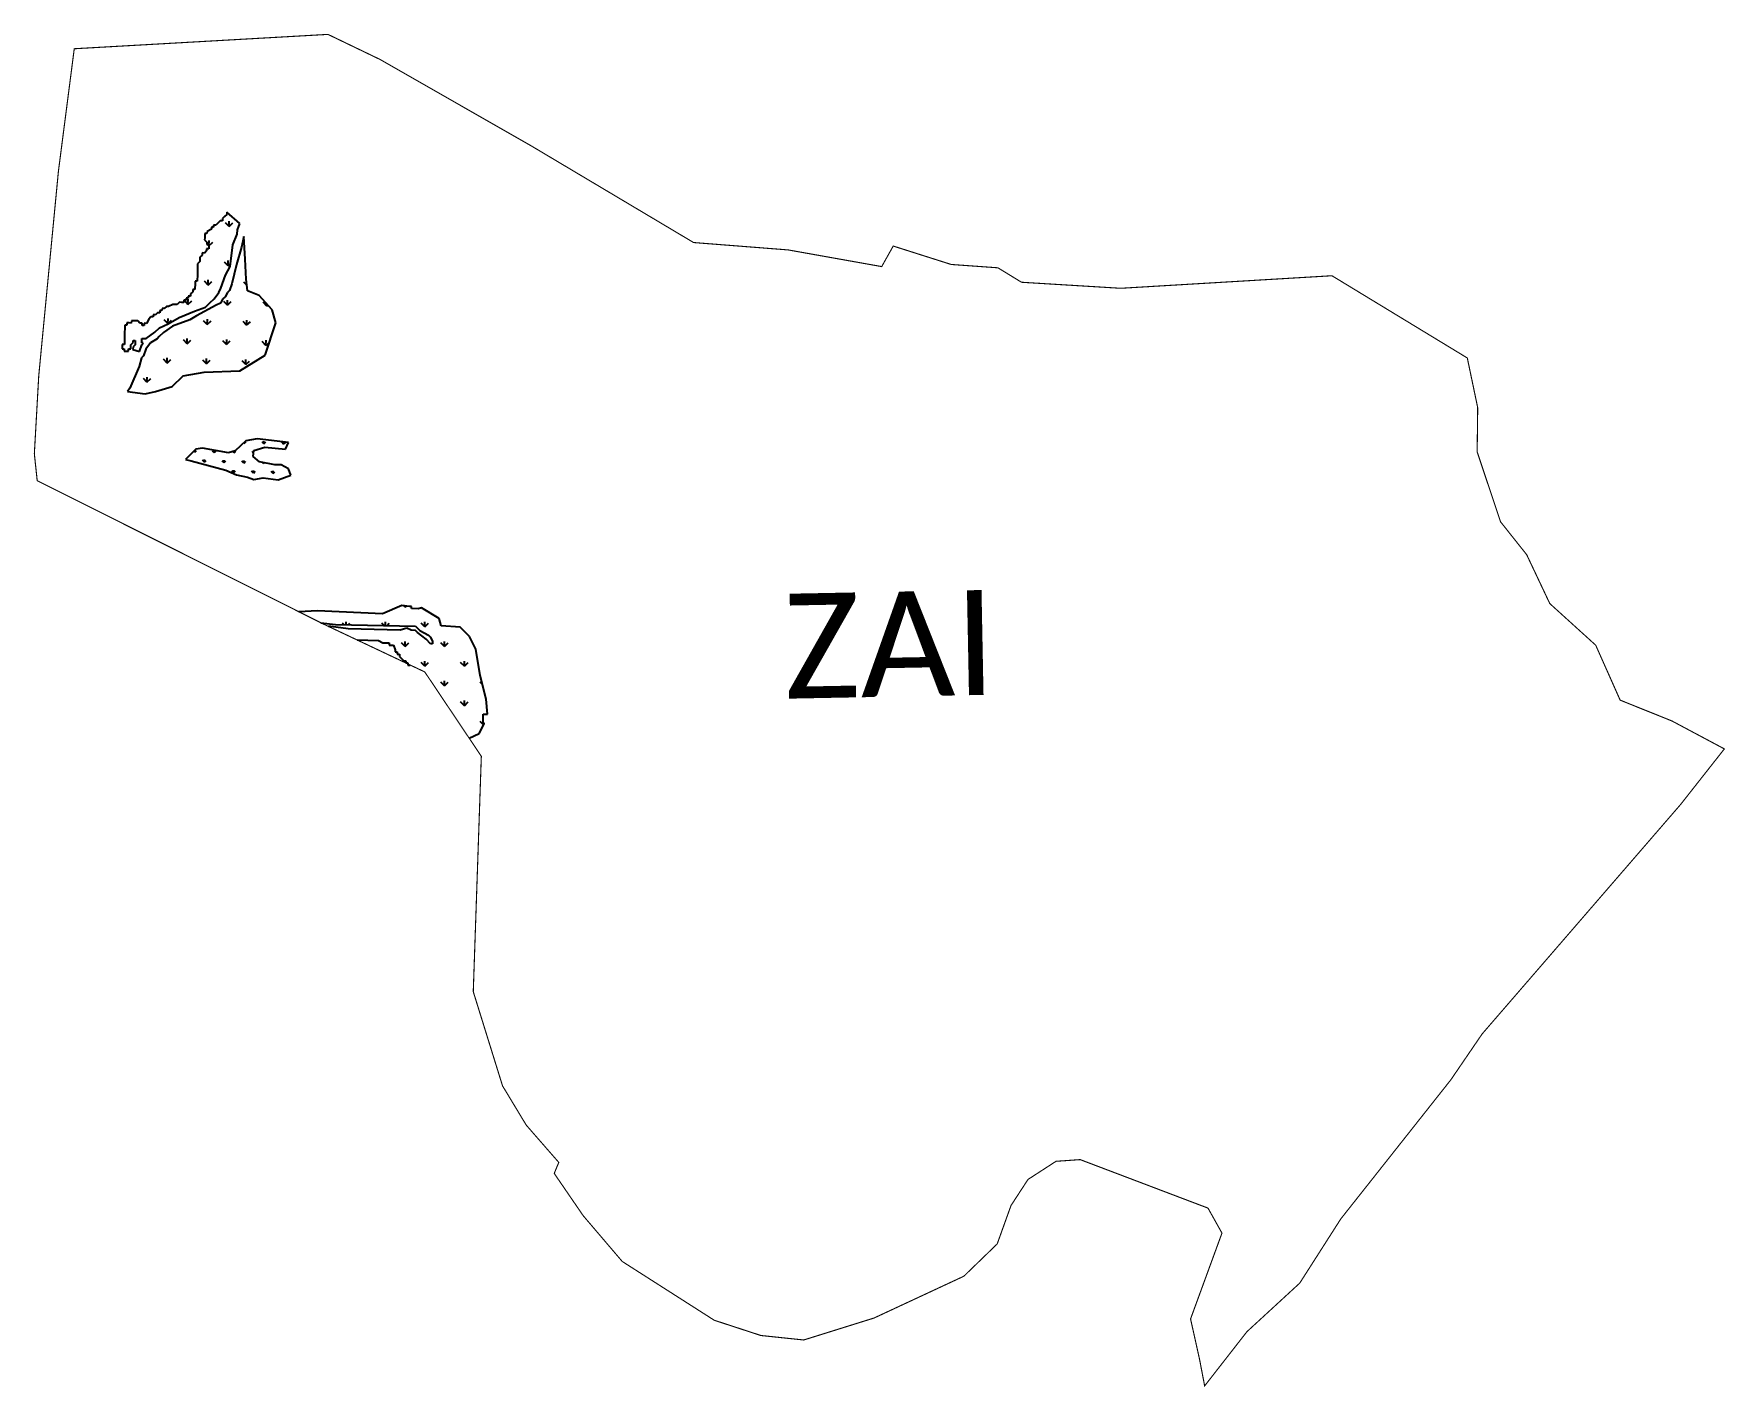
# Model space of a CAD drawing. Header units: metres. Extents: x 263450 to 266535, y 2225572 to 2228042.
import ezdxf

# ---------------------------------------------------------------- set-up
doc = ezdxf.new("R2010")
doc.units = ezdxf.units.M
doc.layers.add('MANGROOVES', color=112, linetype='Continuous')
doc.layers.add('VILLAGE NAME', color=250, linetype='Continuous')
doc.styles.get("Standard").update_dxf_attribs({"font": 'simplex.shx'})

msp = doc.modelspace()

# ---------------------------------------------------------------- linework, layer by layer
at = {"color": 3, "const_width": 2, "flags": 128}
msp.add_lwpolyline([(263523.4, 2228015.1), (263494.5, 2227791.5), (263458.6, 2227418.1), (263450.6, 2227275.8), (263455.8, 2227226.8), (263978, 2226965.1), (264162.9, 2226877.7), (264266.1, 2226723.7), (264251.4, 2226294.1), (264304.8, 2226122.2), (264348.1, 2226050.5), (264407.4, 2225982.5), (264399.1, 2225962.4), (264452, 2225885.2), (264523.2, 2225801.7), (264691.1, 2225694.4), (264776.1, 2225666.6), (264854.3, 2225658.4), (264982.7, 2225698.5), (265146.5, 2225774.8), (265207.3, 2225833.7), (265232.5, 2225903.8), (265263.5, 2225951.4), (265314.6, 2225984.5), (265358.7, 2225987.6), (265591.9, 2225899.1), (265617.4, 2225853.5), (265560.1, 2225696.8), (265576.3, 2225624), (265585.8, 2225574.6), (265662.9, 2225673.5), (265759.3, 2225762.2), (265834.2, 2225879.4), (266035, 2226133.3), (266092.1, 2226217), (266454.2, 2226635.8), (266534, 2226737.2), (266438.4, 2226788.2), (266343.9, 2226826.2), (266299.3, 2226926.5), (266215.5, 2227002.5), (266173.4, 2227091.6), (266125.7, 2227151.7), (266083, 2227279.3), (266084, 2227360), (266065, 2227450.7), (265818.1, 2227600.8), (265432.7, 2227577.9), (265251.7, 2227588.9), (265208.6, 2227615.3), (265123.3, 2227621.4), (265017.6, 2227655), (264996.6, 2227617.5), (264826.1, 2227647.9), (264653.4, 2227661.4), (264357.4, 2227837.7), (264081.4, 2227995.5), (263986.3, 2228041.3), (263523.4, 2228015.1)], dxfattribs=at)
at = {"layer": 'MANGROOVES'}
for p, q in [((263801.8, 2227712.7), (263797.8, 2227708.8)), ((263801.9, 2227716.7), (263801.8, 2227712.7)), ((263825.2, 2227696.4), (263801.9, 2227716.7)), ((263765.6, 2227681.8), (263765.5, 2227677.8)), ((263773.6, 2227685.6), (263765.6, 2227681.8)), ((263777.6, 2227689.5), (263773.6, 2227689.6)), ((263773.6, 2227689.6), (263773.6, 2227685.6)), ((263777.7, 2227693.4), (263777.6, 2227689.5)), ((263781.6, 2227693.3), (263777.7, 2227693.4)), ((263785.7, 2227697.2), (263781.6, 2227693.3)), ((263789.7, 2227701.1), (263785.7, 2227697.2)), ((263793.7, 2227701), (263789.7, 2227701.1)), ((263793.8, 2227705), (263793.7, 2227701)), ((263797.8, 2227708.8), (263793.8, 2227705)), ((263820.9, 2227676.7), (263821, 2227684.6)), ((263821, 2227684.6), (263825.2, 2227696.4)), ((263761.4, 2227670), (263761.3, 2227666.1)), ((263761.3, 2227666.1), (263765.2, 2227662)), ((263761.5, 2227677.9), (263761.4, 2227674)), ((263761.4, 2227674), (263761.4, 2227670)), ((263765.5, 2227677.8), (263761.5, 2227677.9)), ((263764.9, 2227650.2), (263764.8, 2227646.2)), ((263768.9, 2227650.1), (263764.9, 2227650.2)), ((263765.2, 2227662), (263765.1, 2227658.1)), ((263765.1, 2227658.1), (263769, 2227658)), ((263769, 2227658), (263768.9, 2227654)), ((263768.9, 2227654), (263768.9, 2227650.1)), ((263807.7, 2227617.6), (263812.5, 2227657.1)), ((263812.5, 2227657.1), (263820.9, 2227676.7)), ((263828.3, 2227652.8), (263819.7, 2227621.3)), ((263832.6, 2227672.5), (263828.3, 2227652.8)), ((263835.1, 2227631.3), (263832.6, 2227672.5)), ((263748.4, 2227618.8), (263748.3, 2227614.9)), ((263748.5, 2227622.8), (263748.4, 2227618.8)), ((263752.5, 2227626.7), (263748.5, 2227622.8)), ((263752.6, 2227630.6), (263752.5, 2227626.7)), ((263752.7, 2227634.6), (263752.6, 2227630.6)), ((263756.7, 2227638.5), (263752.7, 2227634.6)), ((263756.8, 2227642.4), (263756.7, 2227638.5)), ((263760.8, 2227642.3), (263756.8, 2227642.4)), ((263764.8, 2227646.2), (263760.8, 2227642.3)), ((263819.7, 2227621.3), (263811, 2227585.9)), ((263837.2, 2227594.4), (263835.1, 2227631.3)), ((263743.9, 2227591.2), (263743.8, 2227587.3)), ((263747.8, 2227591.2), (263743.9, 2227591.2)), ((263747.9, 2227595.1), (263747.8, 2227591.2)), ((263748, 2227599.1), (263747.9, 2227595.1)), ((263748.1, 2227603), (263748, 2227599.1)), ((263748.2, 2227607), (263748.1, 2227603)), ((263748.3, 2227610.9), (263748.2, 2227607)), ((263748.3, 2227614.9), (263748.3, 2227610.9)), ((263791.1, 2227578.4), (263799.5, 2227601.9)), ((263799.5, 2227601.9), (263807.7, 2227617.6)), ((263839.7, 2227573.3), (263837.2, 2227594.4)), ((263727.4, 2227559.9), (263727.3, 2227556)), ((263731.3, 2227559.8), (263727.4, 2227559.9)), ((263731.4, 2227563.8), (263731.3, 2227559.8)), ((263735.4, 2227563.7), (263731.4, 2227563.8)), ((263735.5, 2227567.7), (263735.4, 2227563.7)), ((263739.5, 2227571.5), (263735.5, 2227567.7)), ((263739.6, 2227575.5), (263739.5, 2227571.5)), ((263743.5, 2227575.4), (263739.6, 2227575.5)), ((263743.6, 2227579.4), (263743.5, 2227575.4)), ((263743.7, 2227583.3), (263743.6, 2227579.4)), ((263743.8, 2227587.3), (263743.7, 2227583.3)), ((263770.7, 2227551.1), (263778.8, 2227558.8)), ((263778.8, 2227558.8), (263787, 2227570.5)), ((263787, 2227570.5), (263791.1, 2227578.4)), ((263794.6, 2227558.5), (263790.5, 2227550.7)), ((263798.7, 2227562.4), (263794.6, 2227558.5)), ((263802.8, 2227570.2), (263798.7, 2227562.4)), ((263806.8, 2227574.1), (263802.8, 2227570.2)), ((263811, 2227585.9), (263806.8, 2227574.1)), ((263860.7, 2227564.5), (263839.7, 2227573.3)), ((263884.7, 2227538.5), (263860.7, 2227564.5)), ((263667.4, 2227529.5), (263667.3, 2227525.6)), ((263671.4, 2227529.4), (263667.4, 2227529.5)), ((263675.4, 2227533.3), (263671.4, 2227529.4)), ((263679.3, 2227533.2), (263675.4, 2227533.3)), ((263679.4, 2227537.2), (263679.3, 2227533.2)), ((263683.4, 2227537.1), (263679.4, 2227537.2)), ((263683.5, 2227541.1), (263683.4, 2227537.1)), ((263687.4, 2227541), (263683.5, 2227541.1)), ((263691.5, 2227544.8), (263687.4, 2227541)), ((263695.4, 2227544.8), (263691.5, 2227544.8)), ((263703.4, 2227548.6), (263695.4, 2227544.8)), ((263707.4, 2227548.5), (263703.4, 2227548.6)), ((263711.3, 2227548.4), (263707.4, 2227548.5)), ((263715.4, 2227552.3), (263711.3, 2227548.4)), ((263714.8, 2227524.6), (263742.7, 2227535.9)), ((263719.3, 2227552.2), (263715.4, 2227552.3)), ((263723.3, 2227552.1), (263719.3, 2227552.2)), ((263723.4, 2227556), (263723.3, 2227552.1)), ((263727.3, 2227556), (263723.4, 2227556)), ((263746.5, 2227527.9), (263734.5, 2227520.2)), ((263742.7, 2227535.9), (263762.7, 2227543.3)), ((263782.5, 2227546.9), (263746.5, 2227527.9)), ((263762.7, 2227543.3), (263770.7, 2227551.1)), ((263790.5, 2227550.7), (263782.5, 2227546.9)), ((263891, 2227514.8), (263884.7, 2227538.5)), ((263615.3, 2227499), (263615.2, 2227495)), ((263615.2, 2227495), (263615.2, 2227491)), ((263615.4, 2227502.9), (263615.3, 2227499)), ((263615.5, 2227506.9), (263615.4, 2227502.9)), ((263615.6, 2227510.8), (263615.5, 2227506.9)), ((263619.5, 2227510.7), (263615.6, 2227510.8)), ((263619.6, 2227514.7), (263619.5, 2227510.7)), ((263623.6, 2227514.6), (263619.6, 2227514.7)), ((263627.5, 2227514.5), (263623.6, 2227514.6)), ((263627.6, 2227518.5), (263627.5, 2227514.5)), ((263631.6, 2227518.4), (263627.6, 2227518.5)), ((263635.5, 2227518.3), (263631.6, 2227518.4)), ((263639.5, 2227518.2), (263635.5, 2227518.3)), ((263643.3, 2227514.2), (263639.5, 2227518.2)), ((263647.3, 2227514.1), (263643.3, 2227514.2)), ((263647.2, 2227510.2), (263647.3, 2227514.1)), ((263651.2, 2227510.1), (263647.2, 2227510.2)), ((263655.2, 2227513.9), (263651.2, 2227514)), ((263651.2, 2227514), (263651.2, 2227510.1)), ((263654.6, 2227486.3), (263670.7, 2227497.8)), ((263659.3, 2227521.8), (263655.2, 2227513.9)), ((263663.4, 2227525.6), (263659.3, 2227521.8)), ((263667.3, 2227525.6), (263663.4, 2227525.6)), ((263670.7, 2227497.8), (263678.8, 2227505.5)), ((263686.5, 2227497.5), (263678.4, 2227489.7)), ((263678.8, 2227505.5), (263694.8, 2227513.1)), ((263702.6, 2227509), (263686.5, 2227497.5)), ((263694.8, 2227513.1), (263714.8, 2227524.6)), ((263734.5, 2227520.2), (263702.6, 2227509)), ((263871.6, 2227456), (263891, 2227514.8)), ((263610.8, 2227471.3), (263610.7, 2227467.4)), ((263610.7, 2227467.4), (263614.7, 2227467.3)), ((263610.9, 2227475.3), (263610.8, 2227471.3)), ((263614.8, 2227475.2), (263610.9, 2227475.3)), ((263614.7, 2227467.3), (263614.6, 2227463.4)), ((263614.9, 2227479.2), (263614.8, 2227475.2)), ((263615, 2227483.1), (263614.9, 2227479.2)), ((263615.1, 2227487.1), (263615, 2227483.1)), ((263615.2, 2227491), (263615.1, 2227487.1)), ((263622.5, 2227463.2), (263622.6, 2227467.1)), ((263622.6, 2227467.1), (263626.5, 2227467.1)), ((263626.5, 2227467.1), (263626.6, 2227471)), ((263626.6, 2227471), (263626.7, 2227475)), ((263626.7, 2227475), (263630.7, 2227478.8)), ((263630.6, 2227470.9), (263630.5, 2227466)), ((263630.5, 2227466), (263642.3, 2227462.8)), ((263634.6, 2227474.8), (263630.6, 2227470.9)), ((263630.7, 2227478.8), (263630.8, 2227482.8)), ((263630.8, 2227482.8), (263634.8, 2227482.7)), ((263634.7, 2227478.8), (263634.6, 2227474.8)), ((263634.8, 2227482.7), (263634.7, 2227478.8)), ((263642.3, 2227462.8), (263646.5, 2227474.6)), ((263646.5, 2227478.5), (263646.7, 2227486.4)), ((263646.5, 2227474.6), (263649.2, 2227478.5)), ((263649.2, 2227478.5), (263646.5, 2227478.5)), ((263646.7, 2227486.4), (263654.6, 2227486.3)), ((263654.2, 2227466.5), (263650, 2227454.7)), ((263662.4, 2227478.2), (263654.2, 2227466.5)), ((263674.4, 2227485.8), (263662.4, 2227478.2)), ((263678.4, 2227489.7), (263674.4, 2227485.8)), ((263614.6, 2227463.4), (263618.5, 2227463.3)), ((263618.5, 2227463.3), (263622.5, 2227463.2)), ((263641.7, 2227435.1), (263625, 2227395.9)), ((263646, 2227450.8), (263641.7, 2227435.1)), ((263650, 2227454.7), (263646, 2227450.8)), ((263825.5, 2227427.3), (263871.6, 2227456)), ((263702, 2227398.9), (263722, 2227418.1)), ((263722, 2227418.1), (263760.2, 2227424.7)), ((263760.2, 2227424.7), (263825.5, 2227427.3)), ((263625, 2227395.9), (263620.3, 2227389.5)), ((263620.3, 2227389.5), (263652.6, 2227385.2)), ((263652.6, 2227385.2), (263671.4, 2227389.7)), ((263671.4, 2227389.7), (263702, 2227398.9)), ((263745.4, 2227284), (263726.6, 2227265.7)), ((263757.6, 2227286.3), (263745.4, 2227284)), ((263805.1, 2227277.5), (263757.6, 2227286.3)), ((263816.8, 2227281.3), (263805.1, 2227277.5)), ((263836.6, 2227299.3), (263816.8, 2227281.3)), ((263857, 2227303), (263836.6, 2227299.3)), ((263850.1, 2227270.6), (263851.2, 2227282.1)), ((263851.2, 2227282.1), (263871.1, 2227288)), ((263914.5, 2227296.4), (263857, 2227303)), ((263871.1, 2227288), (263908.9, 2227284.3)), ((263908.9, 2227284.3), (263914.5, 2227296.4)), ((263726.6, 2227265.7), (263737, 2227262.9)), ((263737, 2227262.9), (263799.9, 2227245.7)), ((263861.5, 2227260.9), (263850.1, 2227270.6)), ((263889.5, 2227255.6), (263861.5, 2227260.9)), ((263900.8, 2227255.4), (263889.5, 2227255.6)), ((263914.1, 2227248.5), (263900.8, 2227255.4)), ((263918.6, 2227236.9), (263914.1, 2227248.5)), ((263799.9, 2227245.7), (263819.5, 2227237.4)), ((263819.5, 2227237.4), (263839.2, 2227233)), ((263839.2, 2227233), (263851, 2227228.8)), ((263851, 2227228.8), (263868.1, 2227232)), ((263868.1, 2227232), (263895.5, 2227228.3)), ((263895.5, 2227228.3), (263918.6, 2227236.9)), ((263967.1, 2226989.5), (263933.4, 2226987.5)), ((264085.7, 2226984), (263967.1, 2226989.5)), ((264121.3, 2226999), (264085.7, 2226984)), ((264135, 2226997.3), (264121.3, 2226999)), ((264139, 2226997.2), (264135, 2226997.3)), ((264138.9, 2226993.2), (264139, 2226997.2)), ((264150.7, 2226993), (264138.9, 2226993.2)), ((264156.7, 2226994.8), (264150.7, 2226993)), ((264189, 2226975.4), (264156.7, 2226994.8)), ((264193.1, 2226961.8), (264189, 2226975.4)), ((263973.3, 2226967.5), (263999.8, 2226964.5)), ((263991.8, 2226960.7), (263987.1, 2226960.8)), ((264023.3, 2226956.1), (263991.8, 2226960.7)), ((263999.8, 2226964.5), (264146.1, 2226961.4)), ((264118.3, 2226954.1), (264023.3, 2226956.1)), ((264130.2, 2226957.8), (264118.3, 2226954.1)), ((264138.1, 2226953.7), (264130.2, 2226957.8)), ((264146, 2226953.5), (264138.1, 2226953.7)), ((264149.8, 2226949.5), (264146, 2226953.5)), ((264146.1, 2226961.4), (264153.9, 2226953.4)), ((264165.4, 2226937.3), (264149.8, 2226949.5)), ((264153.9, 2226953.4), (264169.5, 2226945.1)), ((264169.5, 2226945.1), (264173.4, 2226941.1)), ((264173.4, 2226941.1), (264177.2, 2226933.1)), ((264227.6, 2226959.5), (264193.1, 2226961.8)), ((264244.5, 2226942.1), (264227.6, 2226959.5)), ((264255.9, 2226919.5), (264244.5, 2226942.1)), ((264039.6, 2226936), (264078.3, 2226935.2)), ((264078.3, 2226935.2), (264086.1, 2226931)), ((264086.1, 2226931), (264098, 2226930.8)), ((264098, 2226930.8), (264097.9, 2226926.8)), ((264097.9, 2226926.8), (264105.8, 2226926.7)), ((264105.8, 2226926.7), (264108.9, 2226918.1)), ((264108.9, 2226918.1), (264108.9, 2226914.1)), ((264108.9, 2226918.1), (264108.9, 2226914.1)), ((264108.9, 2226914.1), (264112.8, 2226914.1)), ((264108.9, 2226914.1), (264112.8, 2226914.1)), ((264112.8, 2226914.1), (264112.8, 2226910.1)), ((264112.8, 2226914.1), (264112.8, 2226910.1)), ((264112.8, 2226910.1), (264116.7, 2226910.1)), ((264112.8, 2226910.1), (264116.7, 2226910.1)), ((264116.7, 2226910.1), (264116.7, 2226906.1)), ((264116.7, 2226910.1), (264116.7, 2226906.1)), ((264173.1, 2226929.2), (264165.4, 2226937.3)), ((264177.1, 2226929.1), (264173.1, 2226929.2)), ((264177.2, 2226933.1), (264177.1, 2226929.1)), ((264263.7, 2226871.3), (264255.9, 2226919.5)), ((264116.7, 2226906.1), (264120.6, 2226902.1)), ((264116.7, 2226906.1), (264120.6, 2226902.1)), ((264120.6, 2226902.1), (264124.5, 2226898.1)), ((264120.6, 2226902.1), (264124.5, 2226898.1)), ((264124.5, 2226898.1), (264128.4, 2226898)), ((264124.5, 2226898.1), (264128.4, 2226898)), ((264128.4, 2226898), (264128.4, 2226894.1)), ((264128.4, 2226898), (264128.4, 2226894.1)), ((264128.4, 2226894.1), (264132.3, 2226894)), ((264128.4, 2226894.1), (264132.3, 2226894)), ((264132.3, 2226894), (264132.3, 2226890)), ((264132.3, 2226894), (264132.3, 2226890)), ((264132.3, 2226890), (264136.2, 2226890)), ((264132.3, 2226890), (264136.2, 2226890)), ((264275.2, 2226828), (264263.7, 2226871.3)), ((264277.5, 2226800.8), (264275.2, 2226828)), ((264269.4, 2226785.1), (264269.6, 2226800.9)), ((264269.6, 2226800.9), (264277.5, 2226800.8)), ((264244.1, 2226756.6), (264262.2, 2226765.3)), ((264262.2, 2226765.3), (264271.3, 2226783.1)), ((264271.3, 2226783.1), (264269.4, 2226785.1))]:
    msp.add_line(p, q, dxfattribs=at)
at = {"layer": 'MANGROOVES', "linetype": 'Continuous'}
for p, q in [((263805.8, 2227690.7), (263799.2, 2227697.5)), ((263805.8, 2227690.7), (263806, 2227700.2)), ((263805.8, 2227690.7), (263812.7, 2227697.3)), ((263766.7, 2227658), (263765.1, 2227659.7)), ((263769.1, 2227655.5), (263769, 2227655.7)), ((263769.1, 2227655.5), (263769.3, 2227665)), ((263769.1, 2227655.5), (263776, 2227662.1)), ((263804.3, 2227618.8), (263797.7, 2227625.7)), ((263804.3, 2227618.8), (263804.5, 2227628.4)), ((263804.3, 2227618.8), (263808.4, 2227622.8)), ((263767.6, 2227583.7), (263761, 2227590.6)), ((263767.6, 2227583.7), (263767.8, 2227593.2)), ((263767.6, 2227583.7), (263774.5, 2227590.3)), ((263838.6, 2227583.1), (263832.8, 2227589)), ((263730.9, 2227548.5), (263731.1, 2227558)), ((263730.9, 2227548.5), (263724.3, 2227555.4)), ((263730.9, 2227548.5), (263737.8, 2227555.1)), ((263802.8, 2227547), (263796.2, 2227553.9)), ((263802.8, 2227547), (263803, 2227556.5)), ((263802.8, 2227547), (263809.6, 2227553.6)), ((263874.6, 2227545.5), (263868, 2227552.4)), ((263874.6, 2227545.5), (263874.7, 2227549.3)), ((263874.6, 2227545.5), (263876.5, 2227547.3)), ((263694.3, 2227513.4), (263687.7, 2227520.2)), ((263694.3, 2227513.4), (263694.5, 2227522.9)), ((263694.3, 2227513.4), (263701.1, 2227520)), ((263766.1, 2227511.9), (263759.5, 2227518.7)), ((263766.1, 2227511.9), (263766.3, 2227521.4)), ((263766.1, 2227511.9), (263773, 2227518.4)), ((263837.9, 2227510.3), (263831.3, 2227517.2)), ((263837.9, 2227510.3), (263838.1, 2227519.9)), ((263837.9, 2227510.3), (263844.8, 2227516.9)), ((263729.4, 2227476.7), (263722.8, 2227483.6)), ((263729.4, 2227476.7), (263729.6, 2227486.2)), ((263729.4, 2227476.7), (263736.3, 2227483.3)), ((263801.3, 2227475.2), (263794.7, 2227482.1)), ((263801.3, 2227475.2), (263801.5, 2227484.7)), ((263801.3, 2227475.2), (263808.1, 2227481.8)), ((263873.1, 2227473.7), (263866.5, 2227480.6)), ((263873.1, 2227473.7), (263873.3, 2227483.2)), ((263873.1, 2227473.7), (263879.5, 2227479.8)), ((263692.8, 2227441.5), (263686.2, 2227448.4)), ((263692.8, 2227441.5), (263693, 2227451.1)), ((263692.8, 2227441.5), (263699.6, 2227448.1)), ((263764.6, 2227440), (263758, 2227446.9)), ((263764.6, 2227440), (263764.8, 2227449.6)), ((263764.6, 2227440), (263771.5, 2227446.6)), ((263836.4, 2227438.5), (263829.8, 2227445.4)), ((263836.4, 2227438.5), (263836.6, 2227448)), ((263836.4, 2227438.5), (263843.3, 2227445.1)), ((263656.1, 2227406.4), (263649.5, 2227413.3)), ((263656.1, 2227406.4), (263656.3, 2227415.9)), ((263656.1, 2227406.4), (263663, 2227413)), ((263743.2, 2227278.8), (263741.7, 2227280.4)), ((263743.2, 2227278.8), (263741.7, 2227280.4)), ((263743.2, 2227278.8), (263746.7, 2227282.1)), ((263743.2, 2227278.8), (263746.7, 2227282.1)), ((263743.2, 2227278.8), (263743.3, 2227282)), ((263743.2, 2227278.8), (263743.3, 2227282)), ((263779.1, 2227278), (263775.8, 2227281.5)), ((263779.1, 2227278), (263775.8, 2227281.5)), ((263779.1, 2227278), (263779.2, 2227282.3)), ((263779.1, 2227278), (263779.2, 2227282.3)), ((263779.1, 2227278), (263782.6, 2227281.3)), ((263779.1, 2227278), (263782.6, 2227281.3)), ((263815.1, 2227277.3), (263812.6, 2227279.9)), ((263815.1, 2227277.3), (263812.6, 2227279.9)), ((263815.1, 2227277.3), (263815.1, 2227280.7)), ((263815.1, 2227277.3), (263815.1, 2227280.7)), ((263815.1, 2227277.3), (263818.5, 2227280.6)), ((263815.1, 2227277.3), (263818.5, 2227280.6)), ((263833.4, 2227294.9), (263832.6, 2227295.7)), ((263833.4, 2227294.9), (263832.6, 2227295.7)), ((263833.4, 2227294.9), (263836.8, 2227298.2)), ((263833.4, 2227294.9), (263836.8, 2227298.2)), ((263833.4, 2227294.9), (263833.4, 2227296.5)), ((263833.4, 2227294.9), (263833.4, 2227296.5)), ((263850.7, 2227276.8), (263847.7, 2227280)), ((263850.7, 2227276.8), (263847.7, 2227280)), ((263851, 2227280.2), (263851.1, 2227281.3)), ((263851, 2227280.2), (263851.1, 2227281.3)), ((263869.3, 2227294.1), (263866, 2227297.5)), ((263869.3, 2227294.1), (263866, 2227297.5)), ((263869.3, 2227294.1), (263869.4, 2227298.9)), ((263869.3, 2227294.1), (263869.4, 2227298.9)), ((263869.3, 2227294.1), (263872.7, 2227297.4)), ((263869.3, 2227294.1), (263872.7, 2227297.4)), ((263905.2, 2227293.4), (263901.9, 2227296.8)), ((263905.2, 2227293.4), (263901.9, 2227296.8)), ((263905.2, 2227293.4), (263905.3, 2227297.5)), ((263905.2, 2227293.4), (263905.3, 2227297.5)), ((263905.2, 2227293.4), (263908.7, 2227296.7)), ((263905.2, 2227293.4), (263908.7, 2227296.7)), ((263760.8, 2227260.5), (263757.5, 2227263.9)), ((263760.8, 2227260.5), (263757.5, 2227263.9)), ((263760.8, 2227260.5), (263760.9, 2227265.2)), ((263760.8, 2227260.5), (263760.9, 2227265.2)), ((263760.8, 2227260.5), (263764.2, 2227263.8)), ((263760.8, 2227260.5), (263764.2, 2227263.8)), ((263796.7, 2227259.7), (263793.4, 2227263.1)), ((263796.7, 2227259.7), (263793.4, 2227263.1)), ((263796.7, 2227259.7), (263796.8, 2227264.5)), ((263796.7, 2227259.7), (263796.8, 2227264.5)), ((263796.7, 2227259.7), (263800.2, 2227263)), ((263796.7, 2227259.7), (263800.2, 2227263)), ((263832.6, 2227259), (263829.3, 2227262.4)), ((263832.6, 2227259), (263829.3, 2227262.4)), ((263832.6, 2227259), (263832.7, 2227263.7)), ((263832.6, 2227259), (263832.7, 2227263.7)), ((263832.6, 2227259), (263836.1, 2227262.2)), ((263832.6, 2227259), (263836.1, 2227262.2)), ((263868.6, 2227258.2), (263866.9, 2227259.9)), ((263868.6, 2227258.2), (263866.9, 2227259.9)), ((263868.6, 2227258.2), (263868.6, 2227259.6)), ((263868.6, 2227258.2), (263868.6, 2227259.6)), ((263868.6, 2227258.2), (263869.8, 2227259.4)), ((263868.6, 2227258.2), (263869.8, 2227259.4)), ((263814.3, 2227241.4), (263811, 2227244.8)), ((263814.3, 2227241.4), (263811, 2227244.8)), ((263814.3, 2227241.4), (263814.4, 2227246.1)), ((263814.3, 2227241.4), (263814.4, 2227246.1)), ((263814.3, 2227241.4), (263817.7, 2227244.7)), ((263814.3, 2227241.4), (263817.7, 2227244.7)), ((263850.2, 2227240.6), (263846.9, 2227244.1)), ((263850.2, 2227240.6), (263846.9, 2227244.1)), ((263850.2, 2227240.6), (263850.3, 2227245.4)), ((263850.2, 2227240.6), (263850.3, 2227245.4)), ((263850.2, 2227240.6), (263853.7, 2227243.9)), ((263850.2, 2227240.6), (263853.7, 2227243.9)), ((263886.1, 2227239.9), (263882.8, 2227243.3)), ((263886.1, 2227239.9), (263882.8, 2227243.3)), ((263886.1, 2227239.9), (263886.2, 2227244.6)), ((263886.1, 2227239.9), (263886.2, 2227244.6)), ((263886.1, 2227239.9), (263889.6, 2227243.2)), ((263886.1, 2227239.9), (263889.6, 2227243.2)), ((264127.3, 2226995.8), (264124.5, 2226998.6)), ((264127.3, 2226995.8), (264127.3, 2226998.2)), ((264127.3, 2226995.8), (264129.5, 2226998)), ((264015.2, 2226964.2), (264012.8, 2226966.6)), ((264019.5, 2226964.1), (264019.5, 2226969.4)), ((264023.7, 2226964), (264026.3, 2226966.6)), ((264088.6, 2226962.6), (264084.6, 2226966.6)), ((264091.4, 2226962.6), (264091.4, 2226969.4)), ((264094.1, 2226962.5), (264098.1, 2226966.6)), ((264163.2, 2226959.8), (264156.5, 2226966.6)), ((264163.2, 2226959.8), (264163.2, 2226969.4)), ((264163.2, 2226959.8), (264169.9, 2226966.6)), ((264127.3, 2226923.9), (264120.6, 2226930.6)), ((264127.3, 2226923.9), (264127.3, 2226933.4)), ((264127.3, 2226923.9), (264134, 2226930.6)), ((264199.1, 2226923.9), (264192.4, 2226930.6)), ((264199.1, 2226923.9), (264199.1, 2226933.4)), ((264199.1, 2226923.9), (264205.9, 2226930.6)), ((264163.2, 2226888), (264156.5, 2226894.7)), ((264163.2, 2226888), (264163.2, 2226897.5)), ((264163.2, 2226888), (264169.9, 2226894.7)), ((264235.1, 2226888), (264228.3, 2226894.7)), ((264235.1, 2226888), (264235.1, 2226897.5)), ((264235.1, 2226888), (264241.8, 2226894.7)), ((264199.1, 2226852.1), (264192.4, 2226858.8)), ((264199.1, 2226852.1), (264199.1, 2226861.6)), ((264199.1, 2226852.1), (264205.9, 2226858.8)), ((264268, 2226855), (264264.2, 2226858.8)), ((264235.1, 2226816.1), (264228.3, 2226822.9)), ((264235.1, 2226816.1), (264235.1, 2226825.7)), ((264235.1, 2226816.1), (264241.8, 2226822.9)), ((264270.2, 2226781), (264264.2, 2226787)), ((264271, 2226782.5), (264271, 2226783.4))]:
    msp.add_line(p, q, dxfattribs=at)

# ---------------------------------------------------------------- texts
at = {"layer": 'VILLAGE NAME', "insert": (264815.5, 2227020.2), "char_height": 191.456, "attachment_point": 1, "rotation": 1.1028}
msp.add_mtext_dynamic_manual_height_columns('{\\fCalibri|b0|i0|c0|p34;ZAI}', width=161.46, gutter_width=957.3, heights=[0], dxfattribs=at)

doc.saveas('drawing.dxf')
